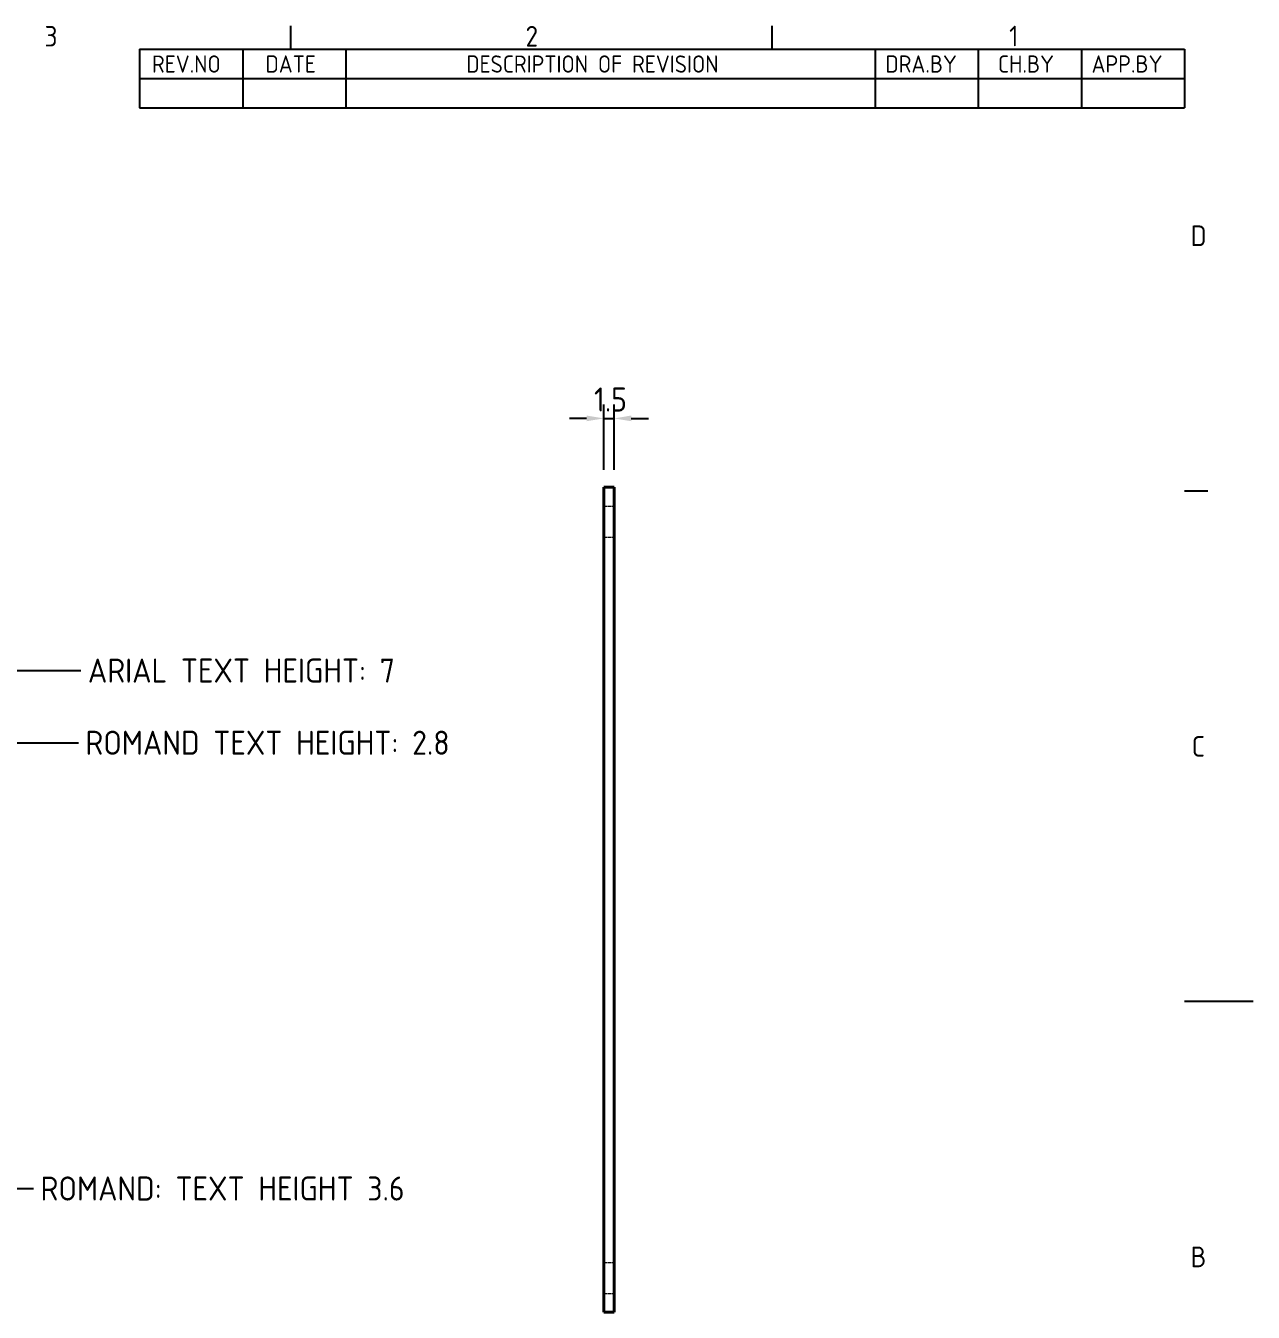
# Model space of a CAD drawing. Header units: millimetres. Extents: x 0 to 420, y 0 to 297.
# Drawn here: x 241.4 to 420, y 103.3 to 290.4 of the extents above; entities that cross this region are included whole.
import ezdxf

# ---------------------------------------------------------------- set-up
doc = ezdxf.new("R2010")
doc.units = ezdxf.units.MM
doc.linetypes.add('DASHED', pattern=[0.2067, 0.1654, -0.0413])
doc.layers.get('0').update_dxf_attribs({"color": 3, "lineweight": 25})
for name, color, linetype, lineweight in [('가려진 것(ISO)', 2, 'DASHED', 18), ('가려진 좁은 것(ISO)', 2, 'DASHED', 18), ('가시적인 것(ISO)', 3, 'Continuous', 40), ('경계(ISO)', 7, 'Continuous', 25), ('기호(ISO)', 5, 'Continuous', 25), ('치수(ISO)', 2, 'Continuous', 25)]:
    doc.layers.add(name, color=color, linetype=linetype, lineweight=lineweight)
doc.styles.add('ISO ProportionalPSTEK', font='isocp.shx')
doc.styles.add('문자 텍스트_PSTEK_POSCO', font='isocp.shx')
doc.styles.add('치수 텍스트_PSTEK_POSCO', font='isocp.shx')
doc.dimstyles.new('치수_PSTEK_POSCO', dxfattribs={"dimtxt": 3.5, "dimasz": 2.5, "dimexe": 2, "dimexo": 2.5, "dimgap": 1, "dimtad": 1, "dimrnd": 1e-08, "dimdsep": 46, "dimtxsty": '치수 텍스트_PSTEK_POSCO', "dimcen": 0.09, "dimdle": 10, "dimclrd": 7, "dimclre": 7, "dimclrt": 2, "dimadec": 1, "dimazin": 2, "dimtfac": 1, "dimtmove": 0, "dimatfit": 3, "dimfxl": 0, "dimtolj": 1, "dimlwd": -1, "dimlwe": -1, "dimarcsym": 0})
doc.dimstyles.new('치수_PSTEK_POSCO$7', dxfattribs={"dimtxt": 3.5, "dimasz": 2.5, "dimexe": 2, "dimexo": 2.5, "dimgap": 1, "dimtad": 1, "dimrnd": 1e-08, "dimdsep": 46, "dimtxsty": '치수 텍스트_PSTEK_POSCO', "dimcen": 0.09, "dimdle": 10, "dimclrd": 7, "dimclre": 7, "dimclrt": 2, "dimadec": 1, "dimazin": 2, "dimtfac": 1, "dimtmove": 0, "dimatfit": 3, "dimfxl": 0, "dimtolj": 1, "dimlwd": -1, "dimlwe": -1, "dimarcsym": 0})

# ---------------------------------------------------------------- blocks, each defined once
blk = doc.blocks.new('경계 Default Border')
at = {"layer": '경계(ISO)'}
for p, q in [((280, 287), (280, 290.4)), ((350, 287), (350, 290.4)), ((410, 222.75), (413.4, 222.75))]:
    blk.add_line(p, q, dxfattribs=at)
at = {"layer": '경계(ISO)', "flags": 128}
blk.add_lwpolyline([(420, 148.5), (410, 148.5)], dxfattribs=at)
at = {"layer": '경계(ISO)', "color": 2, "char_height": 3, "attachment_point": 7, "style": '문자 텍스트_PSTEK_POSCO'}
for s, insert in [('3', (244.17, 287.37)), ('2', (314.13, 287.37)), ('1', (384.49, 287.4)), ('D', (410.88, 258.35)), ('C', (411.04, 184.1)), ('B', (410.88, 109.85))]:
    blk.add_mtext(s, dxfattribs=dict(at, insert=insert))
blk = doc.blocks.new('리비전 내역')
at = {"layer": '기호(ISO)'}
for p, q in [((258, 287), (410, 287)), ((258, 287), (258, 282.72)), ((273, 287), (273, 282.72)), ((288, 287), (288, 282.72)), ((365, 287), (365, 282.72)), ((380, 287), (380, 282.72)), ((395, 287), (395, 282.72)), ((410, 287), (410, 282.72)), ((258, 282.72), (410, 282.72)), ((258, 282.72), (258, 278.44)), ((273, 282.72), (273, 278.44)), ((288, 282.72), (288, 278.44)), ((365, 282.72), (365, 278.44)), ((380, 282.72), (380, 278.44)), ((395, 282.72), (395, 278.44)), ((410, 282.72), (410, 278.44)), ((258, 278.44), (410, 278.44))]:
    blk.add_line(p, q, dxfattribs=at)
at = {"layer": '기호(ISO)', "color": 2, "char_height": 2.5, "attachment_point": 7, "style": 'ISO ProportionalPSTEK'}
for s, insert in [('REV.NO', (259.79, 283.58)), ('DATE', (276.31, 283.58)), ('DESCRIPTION OF REVISION', (305.51, 283.58)), ('DRA.BY', (366.48, 283.58)), ('CH.BY', (382.86, 283.58)), ('APP.BY', (396.48, 283.58))]:
    blk.add_mtext(s, dxfattribs=dict(at, insert=insert))
blk = doc.blocks.new('*D26')
at = {"layer": 'Defpoints', "color": 0}
for p in [(327.02, 233.29), (325.52, 223.29), (327.02, 223.29)]:
    blk.add_point(p, dxfattribs=at)
at = {"layer": '치수(ISO)', "color": 7}
for p, q in [((325.52, 225.79), (325.52, 235.29)), ((327.02, 225.79), (327.02, 235.29)), ((323.02, 233.29), (320.52, 233.29)), ((325.52, 233.29), (327.02, 233.29)), ((329.52, 233.29), (332.02, 233.29))]:
    blk.add_line(p, q, dxfattribs=at)
for points in [[(323.02, 233.71), (323.02, 232.88), (325.52, 233.29)], [(329.52, 233.71), (329.52, 232.88), (327.02, 233.29)]]:
    blk.add_solid(points, dxfattribs=at)
at = {"layer": '치수(ISO)', "color": 2, "insert": (324.1, 236.04), "char_height": 3.5, "attachment_point": 4, "style": '치수 텍스트_PSTEK_POSCO'}
blk.add_mtext('\\A1;1.5', dxfattribs=at)

msp = doc.modelspace()

# ---------------------------------------------------------------- linework, layer by layer
at = {"layer": '가려진 것(ISO)', "ltscale": 2.856945}
for p, q in [((325.524, 220.543), (327.024, 220.543)), ((325.524, 216.043), (327.024, 216.043)), ((325.524, 110.543), (327.024, 110.543)), ((325.524, 106.043), (327.024, 106.043))]:
    msp.add_line(p, q, dxfattribs=at)
at = {"layer": '가려진 것(ISO)', "ltscale": 0.018947}
for p, q in [((325.524, 218.193), (325.514, 218.193)), ((325.524, 215.974), (325.514, 215.974)), ((325.524, 215.792), (325.514, 215.792)), ((325.524, 214.898), (325.514, 214.898)), ((325.524, 214.814), (325.514, 214.814)), ((325.524, 214.799), (325.514, 214.799)), ((325.524, 213.643), (325.514, 213.643)), ((325.524, 213.465), (325.514, 213.465)), ((325.524, 212.195), (325.514, 212.195)), ((325.524, 211.846), (325.514, 211.846)), ((325.524, 211.554), (325.514, 211.554)), ((325.524, 211.266), (325.514, 211.266)), ((325.524, 211.245), (325.514, 211.245)), ((325.524, 211.167), (325.514, 211.167)), ((325.524, 210.796), (325.514, 210.796)), ((325.524, 209.647), (325.514, 209.647)), ((325.524, 209.626), (325.514, 209.626)), ((325.524, 209.177), (325.514, 209.177)), ((325.524, 209.088), (325.514, 209.088)), ((325.524, 208.999), (325.514, 208.999)), ((325.524, 208.587), (325.514, 208.587)), ((325.524, 207.762), (325.514, 207.762)), ((325.524, 207.526), (325.514, 207.526)), ((325.524, 207.469), (325.514, 207.469)), ((325.524, 207.27), (325.514, 207.27)), ((325.524, 207.145), (325.514, 207.145)), ((325.524, 206.074), (325.514, 206.074)), ((325.524, 205.964), (325.514, 205.964)), ((325.524, 205.071), (325.514, 205.071)), ((325.524, 204.465), (325.514, 204.465)), ((325.524, 204.463), (325.514, 204.463)), ((325.524, 204.345), (325.514, 204.345)), ((325.524, 203.994), (325.514, 203.994)), ((325.524, 199.906), (325.514, 199.906)), ((325.524, 199.778), (325.514, 199.778)), ((325.524, 198.988), (325.514, 198.988)), ((325.524, 198.743), (325.514, 198.743)), ((325.524, 198.722), (325.514, 198.722)), ((325.524, 198.092), (325.514, 198.092)), ((325.524, 197.98), (325.514, 197.98)), ((325.524, 197.836), (325.514, 197.836)), ((325.524, 197.26), (325.514, 197.26)), ((325.524, 197.148), (325.514, 197.148)), ((325.524, 197.126), (325.514, 197.126)), ((325.524, 197.068), (325.514, 197.068)), ((325.524, 196.998), (325.514, 196.998)), ((325.524, 196.977), (325.514, 196.977)), ((325.524, 196.913), (325.514, 196.913)), ((325.524, 196.886), (325.514, 196.886)), ((325.524, 196.748), (325.514, 196.748)), ((325.524, 196.731), (325.514, 196.731)), ((325.524, 196.667), (325.514, 196.667)), ((325.524, 196.63), (325.514, 196.63)), ((325.524, 196.513), (325.514, 196.513)), ((325.524, 196.171), (325.514, 196.171)), ((325.524, 195.963), (325.514, 195.963)), ((325.524, 195.878), (325.514, 195.878)), ((325.524, 195.547), (325.514, 195.547)), ((325.524, 195.056), (325.514, 195.056)), ((325.524, 194.656), (325.514, 194.656)), ((325.524, 194.565), (325.514, 194.565)), ((325.524, 194.56), (325.514, 194.56)), ((325.524, 194.523), (325.514, 194.523)), ((325.524, 194.357), (325.514, 194.357)), ((325.524, 194.299), (325.514, 194.299)), ((325.524, 194.133), (325.514, 194.133)), ((325.524, 194.09), (325.514, 194.09)), ((325.524, 194.037), (325.514, 194.037)), ((325.524, 193.957), (325.514, 193.957)), ((325.524, 193.909), (325.514, 193.909)), ((325.524, 193.888), (325.514, 193.888)), ((325.524, 193.797), (325.514, 193.797)), ((325.524, 193.765), (325.514, 193.765)), ((325.524, 193.754), (325.514, 193.754)), ((325.524, 192.997), (325.514, 192.997)), ((325.524, 192.906), (325.514, 192.906)), ((325.524, 192.794), (325.514, 192.794)), ((325.524, 187.591), (325.514, 187.591)), ((325.524, 187.456), (325.514, 187.456)), ((325.524, 187.402), (325.514, 187.402)), ((325.524, 187.322), (325.514, 187.322)), ((325.524, 187.28), (325.514, 187.28)), ((325.524, 187.275), (325.514, 187.275)), ((325.524, 187.192), (325.514, 187.192)), ((325.524, 187.19), (325.514, 187.19)), ((325.524, 187.187), (325.514, 187.187)), ((325.524, 187.153), (325.514, 187.153)), ((325.524, 187.089), (325.514, 187.089)), ((325.524, 187.078), (325.514, 187.078)), ((325.524, 187.05), (325.514, 187.05)), ((325.524, 187.034), (325.514, 187.034)), ((325.524, 186.923), (325.514, 186.923)), ((325.524, 186.902), (325.514, 186.902)), ((325.524, 186.897), (325.514, 186.897)), ((325.524, 186.882), (325.514, 186.882)), ((325.524, 186.662), (325.514, 186.662)), ((325.524, 186.646), (325.514, 186.646)), ((325.524, 186.53), (325.514, 186.53)), ((325.524, 186.527), (325.514, 186.527)), ((325.524, 186.519), (325.514, 186.519)), ((325.524, 186.421), (325.514, 186.421)), ((325.524, 186.416), (325.514, 186.416)), ((325.524, 186.374), (325.514, 186.374)), ((325.524, 186.294), (325.514, 186.294)), ((325.524, 186.24), (325.514, 186.24)), ((325.524, 186.105), (325.514, 186.105)), ((325.524, 185.88), (325.514, 185.88)), ((325.524, 185.872), (325.514, 185.872)), ((325.524, 185.869), (325.514, 185.869)), ((325.524, 185.644), (325.514, 185.644)), ((325.524, 185.621), (325.514, 185.621)), ((325.524, 185.611), (325.514, 185.611)), ((325.524, 185.517), (325.514, 185.517)), ((325.524, 185.502), (325.514, 185.502)), ((325.524, 185.497), (325.514, 185.497)), ((325.524, 185.476), (325.514, 185.476)), ((325.524, 185.455), (325.514, 185.455)), ((325.524, 185.321), (325.514, 185.321)), ((325.524, 185.246), (325.514, 185.246)), ((325.524, 185.243), (325.514, 185.243)), ((325.524, 185.212), (325.514, 185.212)), ((325.524, 185.209), (325.514, 185.209)), ((325.524, 185.207), (325.514, 185.207)), ((325.524, 185.124), (325.514, 185.124)), ((325.524, 185.121), (325.514, 185.121)), ((325.524, 184.997), (325.514, 184.997)), ((325.524, 184.943), (325.514, 184.943)), ((325.524, 184.808), (325.514, 184.808)), ((325.524, 181.542), (325.514, 181.542)), ((325.524, 181.442), (325.514, 181.442)), ((325.524, 180.489), (325.514, 180.489)), ((325.524, 180.217), (325.514, 180.217)), ((325.524, 180.181), (325.514, 180.181)), ((325.524, 179.972), (325.514, 179.972)), ((325.524, 179.837), (325.514, 179.837)), ((325.524, 179.827), (325.514, 179.827)), ((325.524, 179.799), (325.514, 179.799)), ((325.524, 179.796), (325.514, 179.796)), ((325.524, 179.783), (325.514, 179.783)), ((325.524, 179.702), (325.514, 179.702)), ((325.524, 179.664), (325.514, 179.664)), ((325.524, 179.661), (325.514, 179.661)), ((325.524, 179.656), (325.514, 179.656)), ((325.524, 179.626), (325.514, 179.626)), ((325.524, 179.61), (325.514, 179.61)), ((325.524, 179.573), (325.514, 179.573)), ((325.524, 179.57), (325.514, 179.57)), ((325.524, 179.534), (325.514, 179.534)), ((325.524, 179.529), (325.514, 179.529)), ((325.524, 179.488), (325.514, 179.488)), ((325.524, 179.483), (325.514, 179.483)), ((325.524, 179.469), (325.514, 179.469)), ((325.524, 179.431), (325.514, 179.431)), ((325.524, 179.415), (325.514, 179.415)), ((325.524, 179.4), (325.514, 179.4)), ((325.524, 179.397), (325.514, 179.397)), ((325.524, 179.361), (325.514, 179.361)), ((325.524, 179.304), (325.514, 179.304)), ((325.524, 179.296), (325.514, 179.296)), ((325.524, 179.283), (325.514, 179.283)), ((325.524, 179.28), (325.514, 179.28)), ((325.524, 179.278), (325.514, 179.278)), ((325.524, 179.262), (325.514, 179.262)), ((325.524, 179.258), (325.514, 179.258)), ((325.524, 179.242), (325.514, 179.242)), ((325.524, 179.131), (325.514, 179.131)), ((325.524, 179.123), (325.514, 179.123)), ((325.524, 179.105), (325.514, 179.105)), ((325.524, 179.089), (325.514, 179.089)), ((325.524, 179.042), (325.514, 179.042)), ((325.524, 179.027), (325.514, 179.027)), ((325.524, 178.908), (325.514, 178.908)), ((325.524, 178.9), (325.514, 178.9)), ((325.524, 178.869), (325.514, 178.869)), ((325.524, 178.854), (325.514, 178.854)), ((325.524, 178.796), (325.514, 178.796)), ((325.524, 178.77), (325.514, 178.77)), ((325.524, 178.755), (325.514, 178.755)), ((325.524, 178.735), (325.514, 178.735)), ((325.524, 178.727), (325.514, 178.727)), ((325.524, 178.717), (325.514, 178.717)), ((325.524, 178.675), (325.514, 178.675)), ((325.524, 178.657), (325.514, 178.657)), ((325.524, 178.649), (325.514, 178.649)), ((325.524, 178.641), (325.514, 178.641)), ((325.524, 178.623), (325.514, 178.623)), ((325.524, 178.62), (325.514, 178.62)), ((325.524, 178.618), (325.514, 178.618)), ((325.524, 178.582), (325.514, 178.582)), ((325.524, 178.502), (325.514, 178.502)), ((325.524, 178.486), (325.514, 178.486)), ((325.524, 178.46), (325.514, 178.46)), ((325.524, 178.455), (325.514, 178.455)), ((325.524, 178.447), (325.514, 178.447)), ((325.524, 178.416), (325.514, 178.416)), ((325.524, 178.313), (325.514, 178.313)), ((325.524, 178.261), (325.514, 178.261)), ((325.524, 178.253), (325.514, 178.253)), ((325.524, 178.245), (325.514, 178.245)), ((325.524, 178.227), (325.514, 178.227)), ((325.524, 178.129), (325.514, 178.129)), ((325.524, 178.123), (325.514, 178.123)), ((325.524, 178.088), (325.514, 178.088)), ((325.524, 178.08), (325.514, 178.08)), ((325.524, 178.025), (325.514, 178.025)), ((325.524, 177.883), (325.514, 177.883)), ((325.524, 177.877), (325.514, 177.877)), ((325.524, 177.875), (325.514, 177.875)), ((325.524, 177.859), (325.514, 177.859)), ((325.524, 177.857), (325.514, 177.857)), ((325.524, 177.852), (325.514, 177.852)), ((325.524, 177.84), (325.514, 177.84)), ((325.524, 177.836), (325.514, 177.836)), ((325.524, 177.725), (325.514, 177.725)), ((325.524, 177.71), (325.514, 177.71)), ((325.524, 177.71), (325.514, 177.71)), ((325.524, 177.688), (325.514, 177.688)), ((325.524, 177.684), (325.514, 177.684)), ((325.524, 177.679), (325.514, 177.679)), ((325.524, 177.663), (325.514, 177.663)), ((325.524, 177.629), (325.514, 177.629)), ((325.524, 177.626), (325.514, 177.626)), ((325.524, 177.59), (325.514, 177.59)), ((325.524, 177.588), (325.514, 177.588)), ((325.524, 177.505), (325.514, 177.505)), ((325.524, 177.49), (325.514, 177.49)), ((325.524, 177.489), (325.514, 177.489)), ((325.524, 177.468), (325.514, 177.468)), ((325.524, 177.462), (325.514, 177.462)), ((325.524, 177.453), (325.514, 177.453)), ((325.524, 177.417), (325.514, 177.417)), ((325.524, 177.415), (325.514, 177.415)), ((325.524, 177.378), (325.514, 177.378)), ((325.524, 177.343), (325.514, 177.343)), ((325.524, 177.332), (325.514, 177.332)), ((325.524, 177.329), (325.514, 177.329)), ((325.524, 177.324), (325.514, 177.324)), ((325.524, 177.249), (325.514, 177.249)), ((325.524, 177.205), (325.514, 177.205)), ((325.524, 177.189), (325.514, 177.189)), ((325.524, 177.151), (325.514, 177.151)), ((325.524, 177.016), (325.514, 177.016)), ((325.524, 176.977), (325.514, 176.977)), ((325.524, 176.946), (325.514, 176.946)), ((325.524, 176.843), (325.514, 176.843)), ((325.524, 176.591), (325.514, 176.591)), ((325.524, 176.555), (325.514, 176.555)), ((325.524, 176.283), (325.514, 176.283)), ((325.524, 175.305), (325.514, 175.305)), ((325.524, 175.205), (325.514, 175.205)), ((325.524, 174.029), (325.514, 174.029)), ((325.524, 173.758), (325.514, 173.758)), ((325.524, 173.721), (325.514, 173.721)), ((325.524, 173.685), (325.514, 173.685)), ((325.524, 173.55), (325.514, 173.55)), ((325.524, 173.512), (325.514, 173.512)), ((325.524, 173.496), (325.514, 173.496)), ((325.524, 173.377), (325.514, 173.377)), ((325.524, 173.369), (325.514, 173.369)), ((325.524, 173.367), (325.514, 173.367)), ((325.524, 173.339), (325.514, 173.339)), ((325.524, 173.336), (325.514, 173.336)), ((325.524, 173.323), (325.514, 173.323)), ((325.524, 173.286), (325.514, 173.286)), ((325.524, 173.283), (325.514, 173.283)), ((325.524, 173.247), (325.514, 173.247)), ((325.524, 173.204), (325.514, 173.204)), ((325.524, 173.196), (325.514, 173.196)), ((325.524, 173.183), (325.514, 173.183)), ((325.524, 173.15), (325.514, 173.15)), ((325.524, 173.113), (325.514, 173.113)), ((325.524, 173.111), (325.514, 173.111)), ((325.524, 173.074), (325.514, 173.074)), ((325.524, 173.028), (325.514, 173.028)), ((325.524, 173.023), (325.514, 173.023)), ((325.524, 173.017), (325.514, 173.017)), ((325.524, 173.01), (325.514, 173.01)), ((325.524, 172.996), (325.514, 172.996)), ((325.524, 172.991), (325.514, 172.991)), ((325.524, 172.975), (325.514, 172.975)), ((325.524, 172.94), (325.514, 172.94)), ((325.524, 172.938), (325.514, 172.938)), ((325.524, 172.901), (325.514, 172.901)), ((325.524, 172.844), (325.514, 172.844)), ((325.524, 172.837), (325.514, 172.837)), ((325.524, 172.823), (325.514, 172.823)), ((325.524, 172.821), (325.514, 172.821)), ((325.524, 172.818), (325.514, 172.818)), ((325.524, 172.802), (325.514, 172.802)), ((325.524, 172.671), (325.514, 172.671)), ((325.524, 172.645), (325.514, 172.645)), ((325.524, 172.63), (325.514, 172.63)), ((325.524, 172.621), (325.514, 172.621)), ((325.524, 172.613), (325.514, 172.613)), ((325.524, 172.448), (325.514, 172.448)), ((325.524, 172.44), (325.514, 172.44)), ((325.524, 172.43), (325.514, 172.43)), ((325.524, 172.388), (325.514, 172.388)), ((325.524, 172.275), (325.514, 172.275)), ((325.524, 172.267), (325.514, 172.267)), ((325.524, 172.215), (325.514, 172.215)), ((325.524, 172.199), (325.514, 172.199)), ((325.524, 172.189), (325.514, 172.189)), ((325.524, 172.181), (325.514, 172.181)), ((325.524, 172.129), (325.514, 172.129)), ((325.524, 172.026), (325.514, 172.026)), ((325.524, 171.974), (325.514, 171.974)), ((325.524, 171.966), (325.514, 171.966)), ((325.524, 171.956), (325.514, 171.956)), ((325.524, 171.94), (325.514, 171.94)), ((325.524, 171.801), (325.514, 171.801)), ((325.524, 171.793), (325.514, 171.793)), ((325.524, 171.767), (325.514, 171.767)), ((325.524, 171.738), (325.514, 171.738)), ((325.524, 171.669), (325.514, 171.669)), ((325.524, 171.664), (325.514, 171.664)), ((325.524, 171.628), (325.514, 171.628)), ((325.524, 171.62), (325.514, 171.62)), ((325.524, 171.596), (325.514, 171.596)), ((325.524, 171.591), (325.514, 171.591)), ((325.524, 171.588), (325.514, 171.588)), ((325.524, 171.572), (325.514, 171.572)), ((325.524, 171.57), (325.514, 171.57)), ((325.524, 171.565), (325.514, 171.565)), ((325.524, 171.553), (325.514, 171.553)), ((325.524, 171.549), (325.514, 171.549)), ((325.524, 171.423), (325.514, 171.423)), ((325.524, 171.423), (325.514, 171.423)), ((325.524, 171.418), (325.514, 171.418)), ((325.524, 171.415), (325.514, 171.415)), ((325.524, 171.402), (325.514, 171.402)), ((325.524, 171.4), (325.514, 171.4)), ((325.524, 171.397), (325.514, 171.397)), ((325.524, 171.392), (325.514, 171.392)), ((325.524, 171.376), (325.514, 171.376)), ((325.524, 171.342), (325.514, 171.342)), ((325.524, 171.34), (325.514, 171.34)), ((325.524, 171.303), (325.514, 171.303)), ((325.524, 171.301), (325.514, 171.301)), ((325.524, 171.265), (325.514, 171.265)), ((325.524, 171.25), (325.514, 171.25)), ((325.524, 171.229), (325.514, 171.229)), ((325.524, 171.224), (325.514, 171.224)), ((325.524, 171.218), (325.514, 171.218)), ((325.524, 171.203), (325.514, 171.203)), ((325.524, 171.175), (325.514, 171.175)), ((325.524, 171.169), (325.514, 171.169)), ((325.524, 171.167), (325.514, 171.167)), ((325.524, 171.13), (325.514, 171.13)), ((325.524, 171.128), (325.514, 171.128)), ((325.524, 171.091), (325.514, 171.091)), ((325.524, 171.056), (325.514, 171.056)), ((325.524, 171.045), (325.514, 171.045)), ((325.524, 171.037), (325.514, 171.037)), ((325.524, 171.029), (325.514, 171.029)), ((325.524, 171.009), (325.514, 171.009)), ((325.524, 170.994), (325.514, 170.994)), ((325.524, 170.963), (325.514, 170.963)), ((325.524, 170.957), (325.514, 170.957)), ((325.524, 170.955), (325.514, 170.955)), ((325.524, 170.918), (325.514, 170.918)), ((325.524, 170.902), (325.514, 170.902)), ((325.524, 170.872), (325.514, 170.872)), ((325.524, 170.869), (325.514, 170.869)), ((325.524, 170.864), (325.514, 170.864)), ((325.524, 170.745), (325.514, 170.745)), ((325.524, 170.729), (325.514, 170.729)), ((325.524, 170.691), (325.514, 170.691)), ((325.524, 170.556), (325.514, 170.556)), ((325.524, 170.517), (325.514, 170.517)), ((325.524, 170.486), (325.514, 170.486)), ((325.524, 170.131), (325.514, 170.131)), ((325.524, 170.095), (325.514, 170.095)), ((325.524, 169.823), (325.514, 169.823)), ((325.524, 169.019), (325.514, 169.019)), ((325.524, 168.919), (325.514, 168.919)), ((325.524, 167.398), (325.514, 167.398)), ((325.524, 167.263), (325.514, 167.263)), ((325.524, 167.225), (325.514, 167.225)), ((325.524, 167.209), (325.514, 167.209)), ((325.524, 167.129), (325.514, 167.129)), ((325.524, 167.09), (325.514, 167.09)), ((325.524, 167.087), (325.514, 167.087)), ((325.524, 167.082), (325.514, 167.082)), ((325.524, 167.052), (325.514, 167.052)), ((325.524, 167.036), (325.514, 167.036)), ((325.524, 166.956), (325.514, 166.956)), ((325.524, 166.917), (325.514, 166.917)), ((325.524, 166.914), (325.514, 166.914)), ((325.524, 166.909), (325.514, 166.909)), ((325.524, 166.896), (325.514, 166.896)), ((325.524, 166.863), (325.514, 166.863)), ((325.524, 166.857), (325.514, 166.857)), ((325.524, 166.841), (325.514, 166.841)), ((325.524, 166.741), (325.514, 166.741)), ((325.524, 166.736), (325.514, 166.736)), ((325.524, 166.723), (325.514, 166.723)), ((325.524, 166.684), (325.514, 166.684)), ((325.524, 166.668), (325.514, 166.668)), ((325.524, 166.653), (325.514, 166.653)), ((325.524, 166.651), (325.514, 166.651)), ((325.524, 166.614), (325.514, 166.614)), ((325.524, 166.577), (325.514, 166.577)), ((325.524, 166.55), (325.514, 166.55)), ((325.524, 166.469), (325.514, 166.469)), ((325.524, 166.453), (325.514, 166.453)), ((325.524, 166.404), (325.514, 166.404)), ((325.524, 166.384), (325.514, 166.384)), ((325.524, 166.358), (325.514, 166.358)), ((325.524, 166.343), (325.514, 166.343)), ((325.524, 166.296), (325.514, 166.296)), ((325.524, 166.28), (325.514, 166.28)), ((325.524, 166.228), (325.514, 166.228)), ((325.524, 166.223), (325.514, 166.223)), ((325.524, 166.181), (325.514, 166.181)), ((325.524, 166.143), (325.514, 166.143)), ((325.524, 166.101), (325.514, 166.101)), ((325.524, 166.055), (325.514, 166.055)), ((325.524, 166.05), (325.514, 166.05)), ((325.524, 166.047), (325.514, 166.047)), ((325.524, 166.011), (325.514, 166.011)), ((325.524, 166.009), (325.514, 166.009)), ((325.524, 166.008), (325.514, 166.008)), ((325.524, 165.988), (325.514, 165.988)), ((325.524, 165.98), (325.514, 165.98)), ((325.524, 165.954), (325.514, 165.954)), ((325.524, 165.928), (325.514, 165.928)), ((325.524, 165.912), (325.514, 165.912)), ((325.524, 165.874), (325.514, 165.874)), ((325.524, 165.833), (325.514, 165.833)), ((325.524, 165.828), (325.514, 165.828)), ((325.524, 165.739), (325.514, 165.739)), ((325.524, 165.667), (325.514, 165.667)), ((325.524, 165.652), (325.514, 165.652)), ((325.524, 165.6), (325.514, 165.6)), ((325.524, 165.587), (325.514, 165.587)), ((325.524, 165.579), (325.514, 165.579)), ((325.524, 165.451), (325.514, 165.451)), ((325.524, 165.341), (325.514, 165.341)), ((325.524, 165.333), (325.514, 165.333)), ((325.524, 165.278), (325.514, 165.278)), ((325.524, 165.262), (325.514, 165.262)), ((325.524, 165.107), (325.514, 165.107)), ((325.524, 165.105), (325.514, 165.105)), ((325.524, 165.089), (325.514, 165.089)), ((325.524, 164.979), (325.514, 164.979)), ((325.524, 164.963), (325.514, 164.963)), ((325.524, 164.937), (325.514, 164.937)), ((325.524, 164.934), (325.514, 164.934)), ((325.524, 164.916), (325.514, 164.916)), ((325.524, 164.804), (325.514, 164.804)), ((325.524, 164.707), (325.514, 164.707)), ((325.524, 164.671), (325.514, 164.671)), ((325.524, 164.668), (325.514, 164.668)), ((325.524, 164.631), (325.514, 164.631)), ((325.524, 164.615), (325.514, 164.615)), ((325.524, 164.585), (325.514, 164.585)), ((325.524, 164.583), (325.514, 164.583)), ((325.524, 164.458), (325.514, 164.458)), ((325.524, 164.442), (325.514, 164.442)), ((325.524, 164.404), (325.514, 164.404)), ((325.524, 164.269), (325.514, 164.269)), ((325.524, 162.732), (325.514, 162.732)), ((325.524, 162.632), (325.514, 162.632)), ((325.524, 161.111), (325.514, 161.111)), ((325.524, 160.976), (325.514, 160.976)), ((325.524, 160.922), (325.514, 160.922)), ((325.524, 160.842), (325.514, 160.842)), ((325.524, 160.8), (325.514, 160.8)), ((325.524, 160.795), (325.514, 160.795)), ((325.524, 160.765), (325.514, 160.765)), ((325.524, 160.712), (325.514, 160.712)), ((325.524, 160.71), (325.514, 160.71)), ((325.524, 160.674), (325.514, 160.674)), ((325.524, 160.63), (325.514, 160.63)), ((325.524, 160.58), (325.514, 160.58)), ((325.524, 160.576), (325.514, 160.576)), ((325.524, 160.57), (325.514, 160.57)), ((325.524, 160.554), (325.514, 160.554)), ((325.524, 160.496), (325.514, 160.496)), ((325.524, 160.454), (325.514, 160.454)), ((325.524, 160.449), (325.514, 160.449)), ((325.524, 160.443), (325.514, 160.443)), ((325.524, 160.417), (325.514, 160.417)), ((325.524, 160.402), (325.514, 160.402)), ((325.524, 160.366), (325.514, 160.366)), ((325.524, 160.364), (325.514, 160.364)), ((325.524, 160.328), (325.514, 160.328)), ((325.524, 160.253), (325.514, 160.253)), ((325.524, 160.234), (325.514, 160.234)), ((325.524, 160.224), (325.514, 160.224)), ((325.524, 160.209), (325.514, 160.209)), ((325.524, 160.182), (325.514, 160.182)), ((325.524, 160.166), (325.514, 160.166)), ((325.524, 160.097), (325.514, 160.097)), ((325.524, 160.071), (325.514, 160.071)), ((325.524, 160.056), (325.514, 160.056)), ((325.524, 160.047), (325.514, 160.047)), ((325.524, 160.039), (325.514, 160.039)), ((325.524, 159.941), (325.514, 159.941)), ((325.524, 159.936), (325.514, 159.936)), ((325.524, 159.894), (325.514, 159.894)), ((325.524, 159.857), (325.514, 159.857)), ((325.524, 159.836), (325.514, 159.836)), ((325.524, 159.82), (325.514, 159.82)), ((325.524, 159.814), (325.514, 159.814)), ((325.524, 159.76), (325.514, 159.76)), ((325.524, 159.701), (325.514, 159.701)), ((325.524, 159.693), (325.514, 159.693)), ((325.524, 159.668), (325.514, 159.668)), ((325.524, 159.625), (325.514, 159.625)), ((325.524, 159.595), (325.514, 159.595)), ((325.524, 159.585), (325.514, 159.585)), ((325.524, 159.549), (325.514, 159.549)), ((325.524, 159.468), (325.514, 159.468)), ((325.524, 159.427), (325.514, 159.427)), ((325.524, 159.414), (325.514, 159.414)), ((325.524, 159.4), (325.514, 159.4)), ((325.524, 159.392), (325.514, 159.392)), ((325.524, 159.279), (325.514, 159.279)), ((325.524, 159.054), (325.514, 159.054)), ((325.524, 159.046), (325.514, 159.046)), ((325.524, 159.038), (325.514, 159.038)), ((325.524, 159.022), (325.514, 159.022)), ((325.524, 158.996), (325.514, 158.996)), ((325.524, 158.979), (325.514, 158.979)), ((325.524, 158.859), (325.514, 158.859)), ((325.524, 158.85), (325.514, 158.85)), ((325.524, 158.795), (325.514, 158.795)), ((325.524, 158.785), (325.514, 158.785)), ((325.524, 158.766), (325.514, 158.766)), ((325.524, 158.73), (325.514, 158.73)), ((325.524, 158.727), (325.514, 158.727)), ((325.524, 158.692), (325.514, 158.692)), ((325.524, 158.676), (325.514, 158.676)), ((325.524, 158.65), (325.514, 158.65)), ((325.524, 158.644), (325.514, 158.644)), ((325.524, 158.642), (325.514, 158.642)), ((325.524, 158.601), (325.514, 158.601)), ((325.524, 158.517), (325.514, 158.517)), ((325.524, 158.513), (325.514, 158.513)), ((325.524, 158.495), (325.514, 158.495)), ((325.524, 158.463), (325.514, 158.463)), ((325.524, 158.433), (325.514, 158.433)), ((325.524, 158.42), (325.514, 158.42)), ((325.524, 158.417), (325.514, 158.417)), ((325.524, 158.389), (325.514, 158.389)), ((325.524, 158.386), (325.514, 158.386)), ((325.524, 158.384), (325.514, 158.384)), ((325.524, 158.381), (325.514, 158.381)), ((325.524, 158.328), (325.514, 158.328)), ((325.524, 158.298), (325.514, 158.298)), ((325.524, 158.296), (325.514, 158.296)), ((325.524, 158.272), (325.514, 158.272)), ((325.524, 158.215), (325.514, 158.215)), ((325.524, 158.171), (325.514, 158.171)), ((325.524, 158.143), (325.514, 158.143)), ((325.524, 158.117), (325.514, 158.117)), ((325.524, 158.063), (325.514, 158.063)), ((325.524, 157.982), (325.514, 157.982)), ((325.524, 157.726), (325.514, 157.726)), ((325.524, 156.445), (325.514, 156.445)), ((325.524, 156.345), (325.514, 156.345)), ((325.524, 154.983), (325.514, 154.983)), ((325.524, 154.848), (325.514, 154.848)), ((325.524, 154.794), (325.514, 154.794)), ((325.524, 154.667), (325.514, 154.667)), ((325.524, 154.584), (325.514, 154.584)), ((325.524, 154.581), (325.514, 154.581)), ((325.524, 154.578), (325.514, 154.578)), ((325.524, 154.545), (325.514, 154.545)), ((325.524, 154.48), (325.514, 154.48)), ((325.524, 154.471), (325.514, 154.471)), ((325.524, 154.336), (325.514, 154.336)), ((325.524, 154.314), (325.514, 154.314)), ((325.524, 154.293), (325.514, 154.293)), ((325.524, 154.282), (325.514, 154.282)), ((325.524, 154.272), (325.514, 154.272)), ((325.524, 154.202), (325.514, 154.202)), ((325.524, 154.161), (325.514, 154.161)), ((325.524, 154.16), (325.514, 154.16)), ((325.524, 154.155), (325.514, 154.155)), ((325.524, 154.065), (325.514, 154.065)), ((325.524, 154.039), (325.514, 154.039)), ((325.524, 154.021), (325.514, 154.021)), ((325.524, 153.969), (325.514, 153.969)), ((325.524, 153.93), (325.514, 153.93)), ((325.524, 153.92), (325.514, 153.92)), ((325.524, 153.917), (325.514, 153.917)), ((325.524, 153.914), (325.514, 153.914)), ((325.524, 153.909), (325.514, 153.909)), ((325.524, 153.798), (325.514, 153.798)), ((325.524, 153.785), (325.514, 153.785)), ((325.524, 153.684), (325.514, 153.684)), ((325.524, 153.555), (325.514, 153.555)), ((325.524, 153.542), (325.514, 153.542)), ((325.524, 153.526), (325.514, 153.526)), ((325.524, 153.516), (325.514, 153.516)), ((325.524, 153.494), (325.514, 153.494)), ((325.524, 153.43), (325.514, 153.43)), ((325.524, 153.424), (325.514, 153.424)), ((325.524, 153.379), (325.514, 153.379)), ((325.524, 153.296), (325.514, 153.296)), ((325.524, 153.269), (325.514, 153.269)), ((325.524, 153.261), (325.514, 153.261)), ((325.524, 153.258), (325.514, 153.258)), ((325.524, 153.254), (325.514, 153.254)), ((325.524, 153.249), (325.514, 153.249)), ((325.524, 153.235), (325.514, 153.235)), ((325.524, 153.174), (325.514, 153.174)), ((325.524, 153.169), (325.514, 153.169)), ((325.524, 153.12), (325.514, 153.12)), ((325.524, 153.042), (325.514, 153.042)), ((325.524, 153.033), (325.514, 153.033)), ((325.524, 152.99), (325.514, 152.99)), ((325.524, 152.985), (325.514, 152.985)), ((325.524, 152.885), (325.514, 152.885)), ((325.524, 152.882), (325.514, 152.882)), ((325.524, 152.867), (325.514, 152.867)), ((325.524, 152.864), (325.514, 152.864)), ((325.524, 152.858), (325.514, 152.858)), ((325.524, 152.843), (325.514, 152.843)), ((325.524, 152.773), (325.514, 152.773)), ((325.524, 152.739), (325.514, 152.739)), ((325.524, 152.688), (325.514, 152.688)), ((325.524, 152.643), (325.514, 152.643)), ((325.524, 152.636), (325.514, 152.636)), ((325.524, 152.633), (325.514, 152.633)), ((325.524, 152.599), (325.514, 152.599)), ((325.524, 152.597), (325.514, 152.597)), ((325.524, 152.594), (325.514, 152.594)), ((325.524, 152.524), (325.514, 152.524)), ((325.524, 152.511), (325.514, 152.511)), ((325.524, 152.504), (325.514, 152.504)), ((325.524, 152.496), (325.514, 152.496)), ((325.524, 152.488), (325.514, 152.488)), ((325.524, 152.384), (325.514, 152.384)), ((325.524, 152.343), (325.514, 152.343)), ((325.524, 152.335), (325.514, 152.335)), ((325.524, 152.33), (325.514, 152.33)), ((325.524, 152.195), (325.514, 152.195)), ((325.524, 152.139), (325.514, 152.139)), ((325.524, 152.121), (325.514, 152.121)), ((325.524, 152.095), (325.514, 152.095)), ((325.524, 152.004), (325.514, 152.004)), ((325.524, 151.877), (325.514, 151.877)), ((325.524, 151.823), (325.514, 151.823)), ((325.524, 151.688), (325.514, 151.688)), ((325.524, 150.158), (325.514, 150.158)), ((325.524, 150.058), (325.514, 150.058)), ((325.524, 148.236), (325.514, 148.236)), ((325.524, 148.191), (325.514, 148.191)), ((325.524, 148.177), (325.514, 148.177)), ((325.524, 148.102), (325.514, 148.102)), ((325.524, 148.101), (325.514, 148.101)), ((325.524, 148.047), (325.514, 148.047)), ((325.524, 148.044), (325.514, 148.044)), ((325.524, 148.042), (325.514, 148.042)), ((325.524, 147.988), (325.514, 147.988)), ((325.524, 147.92), (325.514, 147.92)), ((325.524, 147.908), (325.514, 147.908)), ((325.524, 147.891), (325.514, 147.891)), ((325.524, 147.868), (325.514, 147.868)), ((325.524, 147.866), (325.514, 147.866)), ((325.524, 147.861), (325.514, 147.861)), ((325.524, 147.837), (325.514, 147.837)), ((325.524, 147.829), (325.514, 147.829)), ((325.524, 147.803), (325.514, 147.803)), ((325.524, 147.785), (325.514, 147.785)), ((325.524, 147.778), (325.514, 147.778)), ((325.524, 147.776), (325.514, 147.776)), ((325.524, 147.768), (325.514, 147.768)), ((325.524, 147.744), (325.514, 147.744)), ((325.524, 147.739), (325.514, 147.739)), ((325.524, 147.733), (325.514, 147.733)), ((325.524, 147.722), (325.514, 147.722)), ((325.524, 147.675), (325.514, 147.675)), ((325.524, 147.636), (325.514, 147.636)), ((325.524, 147.62), (325.514, 147.62)), ((325.524, 147.567), (325.514, 147.567)), ((325.524, 147.562), (325.514, 147.562)), ((325.524, 147.549), (325.514, 147.549)), ((325.524, 147.541), (325.514, 147.541)), ((325.524, 147.535), (325.514, 147.535)), ((325.524, 147.509), (325.514, 147.509)), ((325.524, 147.483), (325.514, 147.483)), ((325.524, 147.468), (325.514, 147.468)), ((325.524, 147.356), (325.514, 147.356)), ((325.524, 147.318), (325.514, 147.318)), ((325.524, 147.283), (325.514, 147.283)), ((325.524, 147.279), (325.514, 147.279)), ((325.524, 147.247), (325.514, 147.247)), ((325.524, 147.232), (325.514, 147.232)), ((325.524, 147.193), (325.514, 147.193)), ((325.524, 147.17), (325.514, 147.17)), ((325.524, 147.162), (325.514, 147.162)), ((325.524, 147.151), (325.514, 147.151)), ((325.524, 147.141), (325.514, 147.141)), ((325.524, 147.113), (325.514, 147.113)), ((325.524, 147.105), (325.514, 147.105)), ((325.524, 147.094), (325.514, 147.094)), ((325.524, 147.014), (325.514, 147.014)), ((325.524, 147.012), (325.514, 147.012)), ((325.524, 147.007), (325.514, 147.007)), ((325.524, 147.002), (325.514, 147.002)), ((325.524, 146.972), (325.514, 146.972)), ((325.524, 146.967), (325.514, 146.967)), ((325.524, 146.96), (325.514, 146.96)), ((325.524, 146.931), (325.514, 146.931)), ((325.524, 146.88), (325.514, 146.88)), ((325.524, 146.879), (325.514, 146.879)), ((325.524, 146.851), (325.514, 146.851)), ((325.524, 146.826), (325.514, 146.826)), ((325.524, 146.804), (325.514, 146.804)), ((325.524, 146.787), (325.514, 146.787)), ((325.524, 146.752), (325.514, 146.752)), ((325.524, 146.748), (325.514, 146.748)), ((325.524, 146.742), (325.514, 146.742)), ((325.524, 146.729), (325.514, 146.729)), ((325.524, 146.716), (325.514, 146.716)), ((325.524, 146.691), (325.514, 146.691)), ((325.524, 146.656), (325.514, 146.656)), ((325.524, 146.62), (325.514, 146.62)), ((325.524, 146.611), (325.514, 146.611)), ((325.524, 146.564), (325.514, 146.564)), ((325.524, 146.534), (325.514, 146.534)), ((325.524, 146.521), (325.514, 146.521)), ((325.524, 146.514), (325.514, 146.514)), ((325.524, 146.506), (325.514, 146.506)), ((325.524, 146.501), (325.514, 146.501)), ((325.524, 146.48), (325.514, 146.48)), ((325.524, 146.467), (325.514, 146.467)), ((325.524, 146.466), (325.514, 146.466)), ((325.524, 146.458), (325.514, 146.458)), ((325.524, 146.339), (325.514, 146.339)), ((325.524, 146.323), (325.514, 146.323)), ((325.524, 146.317), (325.514, 146.317)), ((325.524, 146.285), (325.514, 146.285)), ((325.524, 146.265), (325.514, 146.265)), ((325.524, 146.262), (325.514, 146.262)), ((325.524, 146.252), (325.514, 146.252)), ((325.524, 146.249), (325.514, 146.249)), ((325.524, 146.23), (325.514, 146.23)), ((325.524, 146.222), (325.514, 146.222)), ((325.524, 146.211), (325.514, 146.211)), ((325.524, 146.143), (325.514, 146.143)), ((325.524, 146.117), (325.514, 146.117)), ((325.524, 146.103), (325.514, 146.103)), ((325.524, 146.096), (325.514, 146.096)), ((325.524, 146.088), (325.514, 146.088)), ((325.524, 146.062), (325.514, 146.062)), ((325.524, 146.041), (325.514, 146.041)), ((325.524, 146.009), (325.514, 146.009)), ((325.524, 145.961), (325.514, 145.961)), ((325.524, 145.951), (325.514, 145.951)), ((325.524, 145.935), (325.514, 145.935)), ((325.524, 145.899), (325.514, 145.899)), ((325.524, 145.886), (325.514, 145.886)), ((325.524, 145.883), (325.514, 145.883)), ((325.524, 145.881), (325.514, 145.881)), ((325.524, 145.855), (325.514, 145.855)), ((325.524, 145.852), (325.514, 145.852)), ((325.524, 145.847), (325.514, 145.847)), ((325.524, 145.844), (325.514, 145.844)), ((325.524, 145.832), (325.514, 145.832)), ((325.524, 145.828), (325.514, 145.828)), ((325.524, 145.813), (325.514, 145.813)), ((325.524, 145.795), (325.514, 145.795)), ((325.524, 145.793), (325.514, 145.793)), ((325.524, 145.764), (325.514, 145.764)), ((325.524, 145.725), (325.514, 145.725)), ((325.524, 145.722), (325.514, 145.722)), ((325.524, 145.71), (325.514, 145.71)), ((325.524, 145.707), (325.514, 145.707)), ((325.524, 145.666), (325.514, 145.666)), ((325.524, 145.637), (325.514, 145.637)), ((325.524, 145.598), (325.514, 145.598)), ((325.524, 145.583), (325.514, 145.583)), ((325.524, 145.582), (325.514, 145.582)), ((325.524, 145.543), (325.514, 145.543)), ((325.524, 145.529), (325.514, 145.529)), ((325.524, 145.448), (325.514, 145.448)), ((325.524, 145.409), (325.514, 145.409)), ((325.524, 145.394), (325.514, 145.394)), ((325.524, 143.921), (325.514, 143.921)), ((325.524, 143.821), (325.514, 143.821)), ((325.524, 141.489), (325.514, 141.489)), ((325.524, 141.354), (325.514, 141.354)), ((325.524, 141.299), (325.514, 141.299)), ((325.524, 141.219), (325.514, 141.219)), ((325.524, 141.172), (325.514, 141.172)), ((325.524, 141.089), (325.514, 141.089)), ((325.524, 141.082), (325.514, 141.082)), ((325.524, 141.056), (325.514, 141.056)), ((325.524, 141.037), (325.514, 141.037)), ((325.524, 140.986), (325.514, 140.986)), ((325.524, 140.975), (325.514, 140.975)), ((325.524, 140.947), (325.514, 140.947)), ((325.524, 140.931), (325.514, 140.931)), ((325.524, 140.82), (325.514, 140.82)), ((325.524, 140.814), (325.514, 140.814)), ((325.524, 140.801), (325.514, 140.801)), ((325.524, 140.794), (325.514, 140.794)), ((325.524, 140.571), (325.514, 140.571)), ((325.524, 140.558), (325.514, 140.558)), ((325.524, 140.542), (325.514, 140.542)), ((325.524, 140.532), (325.514, 140.532)), ((325.524, 140.446), (325.514, 140.446)), ((325.524, 140.423), (325.514, 140.423)), ((325.524, 140.415), (325.514, 140.415)), ((325.524, 140.394), (325.514, 140.394)), ((325.524, 140.316), (325.514, 140.316)), ((325.524, 140.27), (325.514, 140.27)), ((325.524, 140.264), (325.514, 140.264)), ((325.524, 140.189), (325.514, 140.189)), ((325.524, 140.184), (325.514, 140.184)), ((325.524, 140.135), (325.514, 140.135)), ((325.524, 140.057), (325.514, 140.057)), ((325.524, 140.005), (325.514, 140.005)), ((325.524, 140), (325.514, 140)), ((325.524, 139.873), (325.514, 139.873)), ((325.524, 139.787), (325.514, 139.787)), ((325.524, 139.774), (325.514, 139.774)), ((325.524, 139.766), (325.514, 139.766)), ((325.524, 139.753), (325.514, 139.753)), ((325.524, 139.538), (325.514, 139.538)), ((325.524, 139.517), (325.514, 139.517)), ((325.524, 139.502), (325.514, 139.502)), ((325.524, 139.396), (325.514, 139.396)), ((325.524, 139.37), (325.514, 139.37)), ((325.524, 139.349), (325.514, 139.349)), ((325.524, 139.214), (325.514, 139.214)), ((325.524, 139.152), (325.514, 139.152)), ((325.524, 139.149), (325.514, 139.149)), ((325.524, 139.134), (325.514, 139.134)), ((325.524, 139.108), (325.514, 139.108)), ((325.524, 139.1), (325.514, 139.1)), ((325.524, 139.017), (325.514, 139.017)), ((325.524, 139.001), (325.514, 139.001)), ((325.524, 138.89), (325.514, 138.89)), ((325.524, 138.848), (325.514, 138.848)), ((325.524, 138.835), (325.514, 138.835)), ((325.524, 138.7), (325.514, 138.7)), ((325.524, 137.534), (325.514, 137.534)), ((325.524, 137.434), (325.514, 137.434)), ((325.524, 135.618), (325.514, 135.618)), ((325.524, 135.483), (325.514, 135.483)), ((325.524, 135.429), (325.514, 135.429)), ((325.524, 135.349), (325.514, 135.349)), ((325.524, 135.307), (325.514, 135.307)), ((325.524, 135.077), (325.514, 135.077)), ((325.524, 135.061), (325.514, 135.061)), ((325.524, 134.688), (325.514, 134.688)), ((325.524, 134.673), (325.514, 134.673)), ((325.524, 134.443), (325.514, 134.443)), ((325.524, 134.401), (325.514, 134.401)), ((325.524, 134.321), (325.514, 134.321)), ((325.524, 134.267), (325.514, 134.267)), ((325.524, 134.191), (325.514, 134.191)), ((325.524, 134.132), (325.514, 134.132)), ((325.524, 134.003), (325.514, 134.003)), ((325.524, 133.024), (325.514, 133.024)), ((325.524, 132.835), (325.514, 132.835)), ((325.524, 131.348), (325.514, 131.348)), ((325.524, 131.248), (325.514, 131.248)), ((325.524, 123.026), (325.514, 123.026)), ((325.524, 122.852), (325.514, 122.852)), ((325.524, 122.782), (325.514, 122.782)), ((325.524, 122.678), (325.514, 122.678)), ((325.524, 122.625), (325.514, 122.625)), ((325.524, 122.618), (325.514, 122.618)), ((325.524, 122.511), (325.514, 122.511)), ((325.524, 122.508), (325.514, 122.508)), ((325.524, 122.505), (325.514, 122.505)), ((325.524, 122.501), (325.514, 122.501)), ((325.524, 122.468), (325.514, 122.468)), ((325.524, 122.461), (325.514, 122.461)), ((325.524, 122.444), (325.514, 122.444)), ((325.524, 122.378), (325.514, 122.378)), ((325.524, 122.364), (325.514, 122.364)), ((325.524, 122.327), (325.514, 122.327)), ((325.524, 122.307), (325.514, 122.307)), ((325.524, 122.164), (325.514, 122.164)), ((325.524, 122.157), (325.514, 122.157)), ((325.524, 122.14), (325.514, 122.14)), ((325.524, 122.137), (325.514, 122.137)), ((325.524, 122.11), (325.514, 122.11)), ((325.524, 121.843), (325.514, 121.843)), ((325.524, 121.826), (325.514, 121.826)), ((325.524, 121.806), (325.514, 121.806)), ((325.524, 121.793), (325.514, 121.793)), ((325.524, 121.682), (325.514, 121.682)), ((325.524, 121.656), (325.514, 121.656)), ((325.524, 121.652), (325.514, 121.652)), ((325.524, 121.642), (325.514, 121.642)), ((325.524, 121.616), (325.514, 121.616)), ((325.524, 121.515), (325.514, 121.515)), ((325.524, 121.509), (325.514, 121.509)), ((325.524, 121.455), (325.514, 121.455)), ((325.524, 121.448), (325.514, 121.448)), ((325.524, 121.352), (325.514, 121.352)), ((325.524, 121.345), (325.514, 121.345)), ((325.524, 121.281), (325.514, 121.281)), ((325.524, 121.181), (325.514, 121.181)), ((325.524, 121.114), (325.514, 121.114)), ((325.524, 121.108), (325.514, 121.108)), ((325.524, 121.017), (325.514, 121.017)), ((325.524, 120.944), (325.514, 120.944)), ((325.524, 120.834), (325.514, 120.834)), ((325.524, 120.817), (325.514, 120.817)), ((325.524, 120.807), (325.514, 120.807)), ((325.524, 120.804), (325.514, 120.804)), ((325.524, 120.79), (325.514, 120.79)), ((325.524, 120.773), (325.514, 120.773)), ((325.524, 120.513), (325.514, 120.513)), ((325.524, 120.486), (325.514, 120.486)), ((325.524, 120.483), (325.514, 120.483)), ((325.524, 120.469), (325.514, 120.469)), ((325.524, 120.466), (325.514, 120.466)), ((325.524, 120.322), (325.514, 120.322)), ((325.524, 120.319), (325.514, 120.319)), ((325.524, 120.299), (325.514, 120.299)), ((325.524, 120.296), (325.514, 120.296)), ((325.524, 120.269), (325.514, 120.269)), ((325.524, 120.095), (325.514, 120.095)), ((325.524, 120.015), (325.514, 120.015)), ((325.524, 120.001), (325.514, 120.001)), ((325.524, 119.998), (325.514, 119.998)), ((325.524, 119.995), (325.514, 119.995)), ((325.524, 119.991), (325.514, 119.991)), ((325.524, 119.958), (325.514, 119.958)), ((325.524, 119.955), (325.514, 119.955)), ((325.524, 119.951), (325.514, 119.951)), ((325.524, 119.948), (325.514, 119.948)), ((325.524, 119.841), (325.514, 119.841)), ((325.524, 119.677), (325.514, 119.677)), ((325.524, 119.607), (325.514, 119.607)), ((325.524, 119.433), (325.514, 119.433)), ((325.524, 115.991), (325.514, 115.991)), ((325.524, 115.817), (325.514, 115.817)), ((325.524, 115.747), (325.514, 115.747)), ((325.524, 115.643), (325.514, 115.643)), ((325.524, 115.59), (325.514, 115.59)), ((325.524, 115.583), (325.514, 115.583)), ((325.524, 115.476), (325.514, 115.476)), ((325.524, 115.473), (325.514, 115.473)), ((325.524, 115.47), (325.514, 115.47)), ((325.524, 115.426), (325.514, 115.426)), ((325.524, 115.343), (325.514, 115.343)), ((325.524, 115.329), (325.514, 115.329)), ((325.524, 115.306), (325.514, 115.306)), ((325.524, 115.292), (325.514, 115.292)), ((325.524, 115.272), (325.514, 115.272)), ((325.524, 115.129), (325.514, 115.129)), ((325.524, 115.102), (325.514, 115.102)), ((325.524, 115.095), (325.514, 115.095)), ((325.524, 115.075), (325.514, 115.075)), ((325.524, 114.931), (325.514, 114.931)), ((325.524, 114.791), (325.514, 114.791)), ((325.524, 114.771), (325.514, 114.771)), ((325.524, 114.621), (325.514, 114.621)), ((325.524, 114.617), (325.514, 114.617)), ((325.524, 114.607), (325.514, 114.607)), ((325.524, 114.48), (325.514, 114.48)), ((325.524, 114.474), (325.514, 114.474)), ((325.524, 114.467), (325.514, 114.467)), ((325.524, 114.42), (325.514, 114.42)), ((325.524, 114.317), (325.514, 114.317)), ((325.524, 114.263), (325.514, 114.263)), ((325.524, 114.246), (325.514, 114.246)), ((325.524, 114.196), (325.514, 114.196)), ((325.524, 114.146), (325.514, 114.146)), ((325.524, 114.073), (325.514, 114.073)), ((325.524, 113.969), (325.514, 113.969)), ((325.524, 113.909), (325.514, 113.909)), ((325.524, 113.782), (325.514, 113.782)), ((325.524, 113.772), (325.514, 113.772)), ((325.524, 113.769), (325.514, 113.769)), ((325.524, 113.618), (325.514, 113.618)), ((325.524, 113.598), (325.514, 113.598)), ((325.524, 113.478), (325.514, 113.478)), ((325.524, 113.448), (325.514, 113.448)), ((325.524, 113.434), (325.514, 113.434)), ((325.524, 113.314), (325.514, 113.314)), ((325.524, 113.294), (325.514, 113.294)), ((325.524, 113.287), (325.514, 113.287)), ((325.524, 113.261), (325.514, 113.261)), ((325.524, 113.234), (325.514, 113.234)), ((325.524, 113.117), (325.514, 113.117)), ((325.524, 113.097), (325.514, 113.097)), ((325.524, 113.083), (325.514, 113.083)), ((325.524, 113.06), (325.514, 113.06)), ((325.524, 113.033), (325.514, 113.033)), ((325.524, 112.963), (325.514, 112.963)), ((325.524, 112.96), (325.514, 112.96)), ((325.524, 112.92), (325.514, 112.92)), ((325.524, 112.916), (325.514, 112.916)), ((325.524, 112.913), (325.514, 112.913)), ((325.524, 112.806), (325.514, 112.806)), ((325.524, 112.803), (325.514, 112.803)), ((325.524, 112.749), (325.514, 112.749)), ((325.524, 112.642), (325.514, 112.642)), ((325.524, 112.572), (325.514, 112.572)), ((325.524, 112.398), (325.514, 112.398)), ((325.524, 111.787), (325.514, 111.787)), ((325.524, 111.773), (325.514, 111.773)), ((325.524, 111.688), (325.514, 111.688)), ((325.524, 108.393), (325.514, 108.393))]:
    msp.add_line(p, q, dxfattribs=at)
at = {"layer": '가려진 좁은 것(ISO)', "ltscale": 0.018947}
for p, q in [((325.524, 212.861), (325.514, 212.861)), ((325.524, 211.465), (325.514, 211.465)), ((325.524, 211.168), (325.514, 211.168)), ((325.524, 210.498), (325.514, 210.498)), ((325.524, 210.363), (325.514, 210.363)), ((325.524, 209.339), (325.514, 209.339)), ((325.524, 209.245), (325.514, 209.245)), ((325.524, 208.707), (325.514, 208.707)), ((325.524, 208.281), (325.514, 208.281)), ((325.524, 207.787), (325.514, 207.787)), ((325.524, 207.751), (325.514, 207.751)), ((325.524, 206.69), (325.514, 206.69)), ((325.524, 206.649), (325.514, 206.649)), ((325.524, 206.414), (325.514, 206.414)), ((325.524, 206.257), (325.514, 206.257)), ((325.524, 205.55), (325.514, 205.55)), ((325.524, 199.799), (325.514, 199.799)), ((325.524, 198.674), (325.514, 198.674)), ((325.524, 198.145), (325.514, 198.145)), ((325.524, 197.948), (325.514, 197.948)), ((325.524, 197.751), (325.514, 197.751)), ((325.524, 197.729), (325.514, 197.729)), ((325.524, 196.705), (325.514, 196.705)), ((325.524, 196.534), (325.514, 196.534)), ((325.524, 196.465), (325.514, 196.465)), ((325.524, 195.648), (325.514, 195.648)), ((325.524, 195.515), (325.514, 195.515)), ((325.524, 195.488), (325.514, 195.488)), ((325.524, 195.456), (325.514, 195.456)), ((325.524, 195.451), (325.514, 195.451)), ((325.524, 195.446), (325.514, 195.446)), ((325.524, 195.403), (325.514, 195.403)), ((325.524, 195.398), (325.514, 195.398)), ((325.524, 195.008), (325.514, 195.008)), ((325.524, 194.939), (325.514, 194.939)), ((325.524, 194.869), (325.514, 194.869)), ((325.524, 194.741), (325.514, 194.741)), ((325.524, 194.699), (325.514, 194.699)), ((325.524, 194.491), (325.514, 194.491)), ((325.524, 194.469), (325.514, 194.469)), ((325.524, 194.315), (325.514, 194.315)), ((325.524, 193.658), (325.514, 193.658)), ((325.524, 192.954), (325.514, 192.954)), ((325.524, 147.817), (325.514, 147.817))]:
    msp.add_line(p, q, dxfattribs=at)
at = {"layer": '가시적인 것(ISO)'}
for p, q in [((325.524, 223.293), (325.524, 103.293)), ((325.524, 223.293), (327.024, 223.293)), ((327.024, 223.293), (327.024, 103.293)), ((325.524, 218.293), (325.514, 218.293)), ((325.514, 214.907), (325.514, 218.293)), ((325.524, 214.907), (325.514, 214.907)), ((325.514, 111.68), (325.514, 214.907)), ((325.524, 111.68), (325.514, 111.68)), ((325.514, 108.293), (325.514, 111.68)), ((325.524, 108.293), (325.514, 108.293)), ((325.524, 103.293), (327.024, 103.293))]:
    msp.add_line(p, q, dxfattribs=at)

# ---------------------------------------------------------------- block references
msp.add_blockref('경계 Default Border', (0, 0))
at = {"layer": '기호(ISO)'}
msp.add_blockref('리비전 내역', (0, 0), dxfattribs=at)

# ---------------------------------------------------------------- texts
at = {"layer": '기호(ISO)', "color": 2, "char_height": 3.5, "attachment_point": 4, "style": '치수 텍스트_PSTEK_POSCO'}
for s, insert, width in [('{\\fISOCP|b0|i0;\\H3.5000;ARIAL TEXT HEIGHT: 7}', (250.472, 196.617), 51.34028), ('{\\fISOCP|b0|i0;\\H3.5000;ROMAND TEXT HEIGHT: 2.8}', (250.111, 186.12), 60.6764), ('{\\fISOCP|b0|i0;\\H3.5000;ROMAND: TEXT HEIGHT 3.6}', (243.585, 121.289), 60.6764)]:
    msp.add_mtext(s, dxfattribs=dict(at, insert=insert, width=width))

# ---------------------------------------------------------------- dimensions: what is measured, and where the dimension line sits
at = {"layer": '치수(ISO)', "color": 7}
dim = msp.add_linear_dim(base=(327.024, 233.293), p1=(325.524, 223.293), p2=(327.024, 223.293), angle=180, dimstyle='치수_PSTEK_POSCO', override={"dimdec": 2, "dimtp": 0, "dimtm": 0, "dimtdec": 2, "dimtofl": 1, "dimatfit": 1}, dxfattribs=at)
dim.commit()
dim.dimension.update_dxf_attribs({"geometry": '*D26', "text_midpoint": (326.274, 233.293), "dimtype": 160})

# ---------------------------------------------------------------- leaders
at = {"layer": '기호(ISO)', "color": 7, "annotation_type": 0, "has_hookline": 1, "hookline_direction": 0}
for points, text_width in [([(188.56, 196.617), (249.472, 196.617)], 50.261), ([(225.552, 186.12), (249.111, 186.12)], 59.59), ([(202.298, 121.421), (242.585, 121.289)], 59.59)]:
    msp.add_leader(points, dimstyle='치수_PSTEK_POSCO$7', override={"dimtad": 0}, dxfattribs=dict(at, text_width=text_width))

doc.saveas('drawing.dxf')
